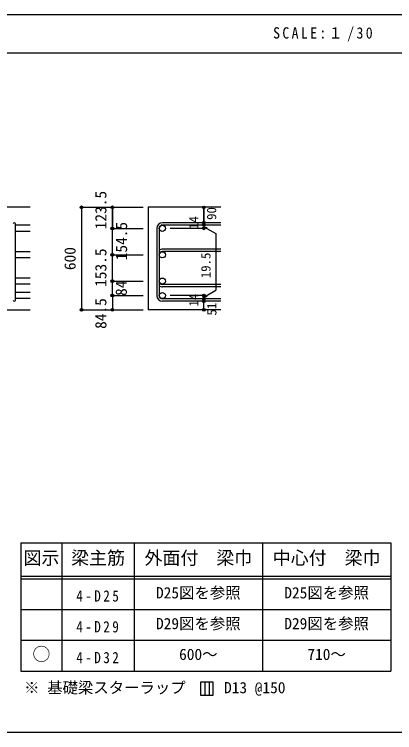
# Model space of a CAD drawing. Units: millimetres at full size, sheet at 1:30, with parts at other scales. Extents: x -5973 to 5954, y -4195 to 4201.
# Drawn here: x 1409 to 3633, y 3 to 4201 of the extents above; entities that cross this region are included whole.
import ezdxf
from ezdxf.enums import TextEntityAlignment as Align

# ---------------------------------------------------------------- set-up
doc = ezdxf.new("R2010")
doc.units = ezdxf.units.MM
doc.header["$LTSCALE"] = 30
doc.header["$PDMODE"] = 32
doc.header["$PDSIZE"] = 15
for name, color, linetype in [('0-1_躯体線', 2, 'Continuous'), ('0-5_基礎梁筋', 7, 'Continuous'), ('0-6_スタラップ筋', 7, 'Continuous'), ('0-D_寸法', 4, 'Continuous'), ('6-7_文字', 7, 'Continuous'), ('6-E_枠', 7, 'Continuous'), ('F-0_枠', 6, 'Continuous')]:
    doc.layers.add(name, color=color, linetype=linetype)
doc.styles.add('ＭＳ ゴシック', font='')
doc.styles.get('ＭＳ ゴシック').set_extended_font_data('MS Gothic')

msp = doc.modelspace()

# ---------------------------------------------------------------- linework, layer by layer
at = {"layer": '0-1_躯体線'}
for p, q in [((1502.44, 3073.3), (2.44, 3073.3)), ((2617.44, 3073.3), (2192.44, 3073.3)), ((2192.44, 3073.3), (2192.44, 2474.3)), ((1102.44, 2474.3), (1502.44, 2474.3)), ((2617.44, 2474.3), (2192.44, 2474.3))]:
    msp.add_line(p, q, dxfattribs=at)
at = {"layer": '0-5_基礎梁筋'}
for p, q in [((1502.44, 2968.1), (1416.44, 2968.1)), ((1502.44, 2932.1), (1416.44, 2932.1)), ((1502.44, 2813.67), (1416.44, 2813.67)), ((1502.44, 2777.67), (1416.44, 2777.67)), ((1502.44, 2659.8), (1416.44, 2659.8)), ((1502.44, 2623.8), (1416.44, 2623.8)), ((1502.44, 2575.8), (1416.44, 2575.8)), ((1502.44, 2539.8), (1416.44, 2539.8))]:
    msp.add_line(p, q, dxfattribs=at)
at = {"layer": '0-5_基礎梁筋', "color": 3}
for centre in [(2274.44, 2950.1), (2274.44, 2795.67), (2274.44, 2641.8), (2274.44, 2557.8)]:
    msp.add_circle(centre, 18, dxfattribs=at)
at = {"layer": '0-6_スタラップ筋'}
for p, q in [((2617.44, 2983.6), (2275.94, 2983.6)), ((1416.44, 2531.3), (1416.44, 2976.6)), ((2242.44, 2950.1), (2242.44, 2557.8)), ((2256.44, 2950.1), (2256.44, 2557.8)), ((2617.44, 2969.6), (2275.94, 2969.6)), ((2617.44, 2829.17), (2275.94, 2829.17)), ((2617.44, 2815.17), (2275.94, 2815.17)), ((2617.44, 2622.3), (2275.94, 2622.3)), ((2617.44, 2608.3), (2275.94, 2608.3)), ((2617.44, 2538.3), (2275.94, 2538.3)), ((2617.44, 2524.3), (2275.94, 2524.3))]:
    msp.add_line(p, q, dxfattribs=at)
for centre, radius, start, end in [((1409.44, 2976.6), 7, 0, 180), ((2275.94, 2950.1), 33.5, 90, 180), ((2275.94, 2950.1), 19.5, 90, 180), ((2275.94, 2795.67), 33.5, 90, 125.59765), ((2275.94, 2795.67), 19.5, 90, 180), ((2275.94, 2641.8), 19.5, 180, 270), ((2275.94, 2641.8), 33.5, 234.40235, 270), ((1409.44, 2531.3), 7, 180, 0), ((2275.94, 2557.8), 33.5, 180, 270), ((2275.94, 2557.8), 19.5, 180, 270)]:
    msp.add_arc(centre, radius, start, end, dxfattribs=at)
at = {"layer": '0-D_寸法'}
for p, q in [((1802.44, 3073.3), (1982.44, 3073.3)), ((1802.44, 3073.3), (1982.44, 3073.3)), ((1802.44, 3073.3), (1802.44, 2474.3)), ((1982.44, 3073.3), (2162.44, 3073.3)), ((1982.44, 3073.3), (2162.44, 3073.3)), ((2517.44, 2969.6), (2517.44, 2983.6)), ((1982.44, 2950.1), (2162.44, 2950.1)), ((1982.44, 2950.1), (2162.44, 2950.1)), ((1982.44, 2799.17), (1982.44, 2950.1)), ((2517.44, 2950.1), (2321.35, 2950.1)), ((2517.44, 2969.6), (2517.44, 2950.1)), ((2517.44, 2959.85), (2536.76, 2954.68)), ((2517.44, 2959.85), (2587.5, 2919.4)), ((2587.5, 2919.4), (2587.5, 2588.5)), ((1982.44, 2557.8), (1982.44, 2799.17)), ((1982.44, 2795.67), (2162.44, 2795.67)), ((1982.44, 2795.67), (2162.44, 2795.67)), ((1982.44, 2641.8), (2162.44, 2641.8)), ((2517.44, 2548.05), (2587.5, 2588.5)), ((1982.44, 2557.8), (2162.44, 2557.8)), ((1982.44, 2557.8), (1982.44, 2474.3)), ((2517.44, 2557.8), (2321.35, 2557.8)), ((2517.44, 2538.3), (2517.44, 2557.8)), ((2517.44, 2548.05), (2536.76, 2553.23)), ((2517.44, 2524.3), (2517.44, 2538.3)), ((2517.44, 2474.3), (2517.44, 2524.3)), ((1802.44, 2474.3), (1982.44, 2474.3)), ((1982.44, 2474.3), (2162.44, 2474.3))]:
    msp.add_line(p, q, dxfattribs=at)
for points in [[(1982.44, 3073.3), (1982.44, 2950.1), (1982.44, 3073.3)], [(2517.44, 3073.3), (2517.44, 2983.6), (2517.44, 3073.3)]]:
    msp.add_lwpolyline(points, dxfattribs=at)
for centre, radius in [((1802.44, 3073.3), 8), ((1802.44, 3073.3), 7.2), ((1802.44, 3073.3), 6.4), ((1802.44, 3073.3), 5.6), ((1802.44, 3073.3), 4.8), ((1802.44, 3073.3), 4), ((1802.44, 3073.3), 3.2), ((1802.44, 3073.3), 2.4), ((1802.44, 3073.3), 1.6), ((1802.44, 3073.3), 0.8), ((1982.44, 3073.3), 8), ((1982.44, 3073.3), 7.2), ((1982.44, 3073.3), 6.4), ((1982.44, 3073.3), 5.6), ((1982.44, 3073.3), 4.8), ((1982.44, 3073.3), 4), ((1982.44, 3073.3), 3.2), ((1982.44, 3073.3), 2.4), ((1982.44, 3073.3), 1.6), ((1982.44, 3073.3), 0.8), ((2517.44, 3073.3), 4), ((2517.44, 3073.3), 3.6), ((2517.44, 3073.3), 3.2), ((2517.44, 3073.3), 2.8), ((2517.44, 3073.3), 2.4), ((2517.44, 3073.3), 2), ((2517.44, 3073.3), 1.6), ((2517.44, 3073.3), 1.2), ((2517.44, 3073.3), 0.8), ((2517.44, 3073.3), 0.4), ((2517.44, 2983.6), 4), ((2517.44, 2983.6), 3.6), ((2517.44, 2983.6), 3.2), ((2517.44, 2983.6), 2.8), ((2517.44, 2983.6), 2.4), ((2517.44, 2983.6), 2), ((2517.44, 2983.6), 1.6), ((2517.44, 2983.6), 1.2), ((2517.44, 2983.6), 0.8), ((2517.44, 2983.6), 0.4), ((1982.44, 2950.1), 8), ((1982.44, 2950.1), 7.2), ((1982.44, 2950.1), 6.4), ((1982.44, 2950.1), 5.6), ((1982.44, 2950.1), 4.8), ((1982.44, 2950.1), 4), ((1982.44, 2950.1), 3.2), ((1982.44, 2950.1), 2.4), ((1982.44, 2950.1), 1.6), ((1982.44, 2950.1), 0.8), ((2517.44, 2969.6), 4), ((2517.44, 2950.1), 4), ((2517.44, 2969.6), 3.6), ((2517.44, 2950.1), 3.6), ((2517.44, 2969.6), 3.2), ((2517.44, 2950.1), 3.2), ((2517.44, 2969.6), 2.8), ((2517.44, 2950.1), 2.8), ((2517.44, 2969.6), 2.4), ((2517.44, 2950.1), 2.4), ((2517.44, 2969.6), 2), ((2517.44, 2950.1), 2), ((2517.44, 2969.6), 1.6), ((2517.44, 2950.1), 1.6), ((2517.44, 2969.6), 1.2), ((2517.44, 2950.1), 1.2), ((2517.44, 2969.6), 0.8), ((2517.44, 2950.1), 0.8), ((2517.44, 2969.6), 0.4), ((2517.44, 2950.1), 0.4), ((1982.44, 2795.67), 8), ((1982.44, 2795.67), 7.2), ((1982.44, 2795.67), 6.4), ((1982.44, 2795.67), 5.6), ((1982.44, 2795.67), 4.8), ((1982.44, 2795.67), 4), ((1982.44, 2795.67), 3.2), ((1982.44, 2795.67), 2.4), ((1982.44, 2795.67), 1.6), ((1982.44, 2795.67), 0.8), ((1982.44, 2641.8), 8), ((1982.44, 2641.8), 7.2), ((1982.44, 2641.8), 6.4), ((1982.44, 2641.8), 5.6), ((1982.44, 2641.8), 4.8), ((1982.44, 2641.8), 4), ((1982.44, 2641.8), 3.2), ((1982.44, 2641.8), 2.4), ((1982.44, 2641.8), 1.6), ((1982.44, 2641.8), 0.8), ((1982.44, 2557.8), 8), ((1982.44, 2557.8), 7.2), ((1982.44, 2557.8), 6.4), ((1982.44, 2557.8), 5.6), ((1982.44, 2557.8), 4.8), ((1982.44, 2557.8), 4), ((1982.44, 2557.8), 3.2), ((2517.44, 2557.8), 4), ((2517.44, 2557.8), 3.6), ((2517.44, 2557.8), 3.2), ((1982.44, 2557.8), 2.4), ((1982.44, 2557.8), 1.6), ((1982.44, 2557.8), 0.8), ((2517.44, 2538.3), 4), ((2517.44, 2524.3), 4), ((2517.44, 2538.3), 3.6), ((2517.44, 2524.3), 3.6), ((2517.44, 2538.3), 3.2), ((2517.44, 2524.3), 3.2), ((2517.44, 2557.8), 2.8), ((2517.44, 2538.3), 2.8), ((2517.44, 2524.3), 2.8), ((2517.44, 2557.8), 2.4), ((2517.44, 2538.3), 2.4), ((2517.44, 2524.3), 2.4), ((2517.44, 2557.8), 2), ((2517.44, 2538.3), 2), ((2517.44, 2524.3), 2), ((2517.44, 2557.8), 1.6), ((2517.44, 2538.3), 1.6), ((2517.44, 2524.3), 1.6), ((2517.44, 2557.8), 1.2), ((2517.44, 2538.3), 1.2), ((2517.44, 2524.3), 1.2), ((2517.44, 2557.8), 0.8), ((2517.44, 2538.3), 0.8), ((2517.44, 2524.3), 0.8), ((2517.44, 2557.8), 0.4), ((2517.44, 2538.3), 0.4), ((2517.44, 2524.3), 0.4), ((1802.44, 2474.3), 7.2), ((1802.44, 2474.3), 6.4), ((1802.44, 2474.3), 5.6), ((1802.44, 2474.3), 4.8), ((1802.44, 2474.3), 4), ((1802.44, 2474.3), 3.2), ((1982.44, 2474.3), 7.2), ((1982.44, 2474.3), 6.4), ((1982.44, 2474.3), 5.6), ((1982.44, 2474.3), 4.8), ((1982.44, 2474.3), 4), ((1982.44, 2474.3), 3.2), ((2517.44, 2474.3), 4), ((2517.44, 2474.3), 3.6), ((2517.44, 2474.3), 3.2), ((2517.44, 2474.3), 2.8), ((1802.44, 2474.3), 2.4), ((1802.44, 2474.3), 1.6), ((1802.44, 2474.3), 0.8), ((1982.44, 2474.3), 2.4), ((1982.44, 2474.3), 1.6), ((1982.44, 2474.3), 0.8), ((2517.44, 2474.3), 2.4), ((2517.44, 2474.3), 2), ((2517.44, 2474.3), 1.6), ((2517.44, 2474.3), 1.2), ((2517.44, 2474.3), 0.8), ((2517.44, 2474.3), 0.4)]:
    msp.add_circle(centre, radius, dxfattribs=at)
at = {"layer": '0-D_寸法', "color": 7}
for p in [(1802.44, 3073.3), (1982.44, 3073.3), (2517.44, 3073.3), (2517.44, 2983.6), (1982.44, 2950.1), (2517.44, 2969.6), (2517.44, 2950.1), (1982.44, 2795.67), (1982.44, 2641.8), (1982.44, 2557.8), (2517.44, 2557.8), (2517.44, 2557.8), (2517.44, 2538.3), (2517.44, 2524.3), (1802.44, 2474.3), (1982.44, 2474.3), (2517.44, 2474.3)]:
    msp.add_point(p, dxfattribs=at)
at = {"layer": '6-7_文字'}
for p, q in [((2522.74, 297.55), (2522.74, 222.55)), ((2547.74, 297.55), (2547.74, 222.55))]:
    msp.add_line(p, q, dxfattribs=at)
msp.add_lwpolyline([(2497.74, 222.55), (2572.74, 222.55), (2572.74, 297.55), (2497.74, 297.55)], close=True, dxfattribs=at)
at = {"layer": '6-E_枠', "color": 3}
for p, q in [((1447.71, 1112.77), (1447.71, 362.77)), ((1447.71, 1112.77), (3610.24, 1112.77)), ((3610.24, 1112.77), (3610.24, 362.77)), ((1447.71, 362.77), (3610.24, 362.77))]:
    msp.add_line(p, q, dxfattribs=at)
at = {"layer": '6-E_枠'}
for p, q in [((1687.71, 1112.77), (1687.71, 362.77)), ((2110.24, 1112.77), (2110.24, 362.77)), ((2860.24, 1112.77), (2860.24, 362.77)), ((1447.71, 917.77), (3610.24, 917.77)), ((1447.71, 902.77), (3610.24, 902.77)), ((1447.71, 722.77), (3610.24, 722.77)), ((1447.71, 542.77), (3610.24, 542.77))]:
    msp.add_line(p, q, dxfattribs=at)
at = {"layer": 'F-0_枠'}
msp.add_line((-5972.88, 4201.15), (5954.1, 4201.15), dxfattribs=at)
at = {"layer": 'F-0_枠', "color": 2}
for p, q in [((-5972.88, 3976.15), (3723.6, 3976.15)), ((3723.6, 2.95), (-5972.88, 2.95))]:
    msp.add_line(p, q, dxfattribs=at)

# ---------------------------------------------------------------- texts
at = {"layer": '0-D_寸法', "style": 'ＭＳ ゴシック'}
for s, height, p in [('123.5', 65.98, (1967.44, 2944.95)), ('90', 54.99, (2606.33, 2999.71)), ('154.5', 65.98, (2088.36, 2763.69)), ('14', 54.99, (2502.21, 2946.44)), ('600', 65.98, (1787.44, 2706.3)), ('153.5', 65.98, (1967.44, 2608.45)), ('19.5', 54.99, (2572.79, 2659.02)), ('84', 65.98, (2086.75, 2555.47)), ('14', 54.99, (2502.18, 2493.62)), ('84.5', 65.98, (1967.44, 2362.8)), ('51', 54.99, (2607.44, 2440.8))]:
    msp.add_text(s, height=height, rotation=90, dxfattribs=at).set_placement(p, align=Align.BOTTOM_LEFT)
at = {"layer": '6-7_文字', "color": 2, "style": 'ＭＳ ゴシック'}
for s, p in [('図示', (1462.71, 962.77)), ('梁主筋', (1741.48, 962.77)), ('外面付\u3000梁巾', (2170.24, 962.77)), ('中心付\u3000梁巾', (2920.24, 962.77)), ('○', (1515.21, 400.27))]:
    msp.add_text(s, height=76.98, dxfattribs=at).set_placement(p, align=Align.BOTTOM_LEFT)
at = {"layer": '6-7_文字', "style": 'ＭＳ ゴシック'}
for s, p in [('D25図を参照', (2237.74, 767.77)), ('D25図を参照', (2987.74, 767.77)), ('D29図を参照', (2237.74, 587.77)), ('D29図を参照', (2987.74, 587.77)), ('600～', (2372.74, 407.77)), ('710～', (3122.74, 407.77)), ('※ 基礎梁スターラップ     D13 @150', (1466.27, 213.19))]:
    msp.add_text(s, height=65.98, dxfattribs=at).set_placement(p, align=Align.BOTTOM_LEFT)
at = {"layer": '6-7_文字', "color": 2, "insert": (2922.26, 4043.65), "char_height": 65.98, "attachment_point": 7, "style": 'ＭＳ ゴシック'}
msp.add_mtext('\\T1.34;\\W0.9;SCALE:１/30', dxfattribs=at)
at = {"layer": '6-7_文字', "char_height": 65.98, "attachment_point": 7, "style": 'ＭＳ ゴシック'}
for s, insert in [('\\T1.38;\\W0.85;4-D25', (1771.48, 767.77)), ('\\T1.38;\\W0.85;4-D29', (1771.48, 587.77)), ('\\T1.38;\\W0.85;4-D32', (1771.48, 407.77))]:
    msp.add_mtext(s, dxfattribs=dict(at, insert=insert))

doc.saveas('drawing.dxf')
